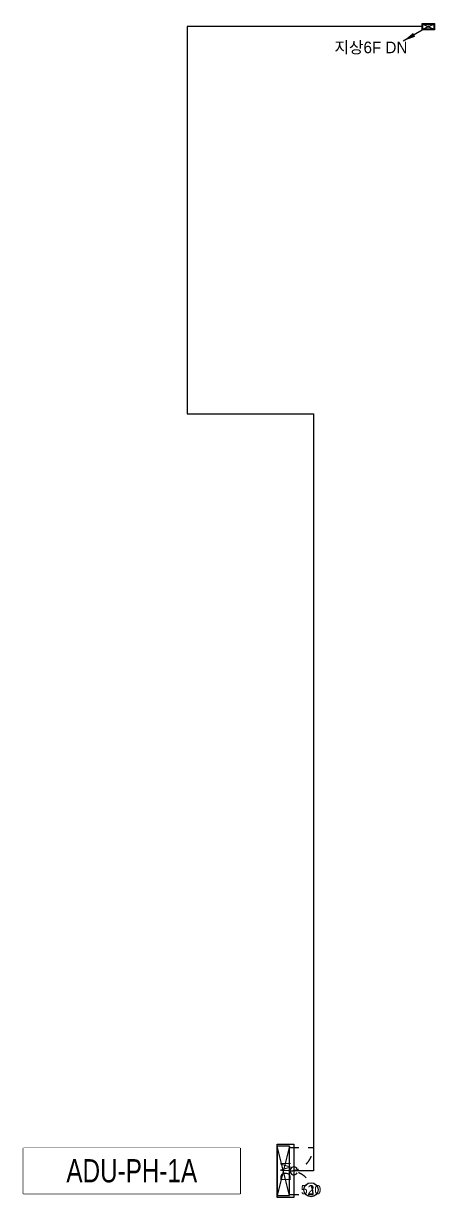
# Model space of a CAD drawing. Header units: millimetres. Extents: x 89450 to 753248, y -530175 to 1209785.
# Drawn here: x 167300 to 173949, y 1000225 to 1019205 of the extents above; entities that cross this region are included whole.
import ezdxf
from ezdxf.enums import TextEntityAlignment as Align

# ---------------------------------------------------------------- set-up
doc = ezdxf.new("R2010")
doc.units = ezdxf.units.MM
doc.header["$LTSCALE"] = 150
doc.linetypes.add('CONTINOUS', pattern=[0])
doc.linetypes.add('D1', pattern=[3, 1, -1, 1])
for name, color, linetype in [('------01 Motor Control Panel or Center', 4, 'Continuous'), ('-----29 Indicator', 1, 'Continuous'), ('-----99 EPMS CABLE DUCT', 4, 'Continuous'), ('-----99 EPMS CONDUIT', 4, 'Continuous'), ('-----99 EPMS DEVICE', 3, 'Continuous')]:
    doc.layers.add(name, color=color, linetype=linetype)
doc.styles.add('ELEC', font='')
doc.styles.get('ELEC').set_extended_font_data('Dotum')

# ---------------------------------------------------------------- blocks, each defined once
blk = doc.blocks.new('MCP_EQUIPMENT-2')
at = {"color": 161}
for p, q in [((200, 400), (0, -400)), ((200, -400), (0, 400))]:
    blk.add_line(p, q, dxfattribs=at)
at = {"color": 161, "linetype": 'D1'}
for p, q in [((200, 380), (580, 380)), ((200, -380), (580, -380))]:
    blk.add_line(p, q, dxfattribs=at)
at = {"color": 161}
blk.add_lwpolyline([(200, 400), (0, 400), (0, -400), (200, -400)], close=True, dxfattribs=at)
at = {"color": 161, "linetype": 'D1'}
for centre, start, end in [((200, 380), 270, 0), ((200, -380), 0, 90)]:
    blk.add_arc(centre, 380, start, end, dxfattribs=at)

msp = doc.modelspace()

# ---------------------------------------------------------------- linework, layer by layer
at = {"layer": '------01 Motor Control Panel or Center', "linetype": 'CONTINOUS'}
msp.add_lwpolyline([(170804, 1001025), (170804, 1000285), (167300, 1000285), (167300, 1001025)], close=True, dxfattribs=at)
at = {"layer": '-----29 Indicator'}
msp.add_circle((171951, 1000351), 114, dxfattribs=at)
at = {"layer": '-----99 EPMS CABLE DUCT'}
for p, q in [((173849, 1019155), (173443, 1018921)), ((173759, 1019195), (173939, 1019115)), ((173759, 1019115), (173939, 1019195))]:
    msp.add_line(p, q, dxfattribs=at)
at = {"layer": '-----99 EPMS CABLE DUCT', "elevation": 0}
msp.add_lwpolyline([(173443, 1018921, 0, 70, 0), (173619, 1019022, 40, 40, 0)], format="xyseb", dxfattribs=at)
for points in [[(173749, 1019205), (173949, 1019205), (173949, 1019105), (173749, 1019105)], [(173759, 1019195), (173939, 1019195), (173939, 1019115), (173759, 1019115)]]:
    msp.add_lwpolyline(points, close=True, dxfattribs=at)
at = {"layer": '-----99 EPMS CABLE DUCT'}
msp.add_circle((173849, 1019155), 10, dxfattribs=at)
at = {"layer": '-----99 EPMS CONDUIT'}
msp.add_line((171990, 1000655), (171673, 1000655), dxfattribs=at)
msp.add_arc((171673, 1000655), 63.8, 30, 330, dxfattribs=at)
at = {"layer": '-----99 EPMS DEVICE', "color": 2}
msp.add_lwpolyline([(171673, 1001085), (171673, 1000225), (171404, 1000225), (171404, 1001085)], close=True, dxfattribs=at)

# ---------------------------------------------------------------- block references
at = {"layer": '------01 Motor Control Panel or Center'}
msp.add_blockref('MCP_EQUIPMENT-2', (171404, 1000655), dxfattribs=at)

# ---------------------------------------------------------------- texts
at = {"layer": '-----29 Indicator', "style": 'ELEC'}
msp.add_text('520', height=150, rotation=360, dxfattribs=at).set_placement((171951, 1000351), align=Align.MIDDLE_CENTER)
at = {"layer": '-----99 EPMS CABLE DUCT', "style": 'ELEC'}
msp.add_text('지상6F DN', height=187.7, dxfattribs=at).set_placement((172329, 1018724, 0))
at = {"layer": '-----99 EPMS DEVICE', "color": 2, "style": 'ELEC', "width": 0.9}
msp.add_text('DM', height=168, rotation=90, dxfattribs=at).set_placement((171539, 1000646), align=Align.MIDDLE)

# ---------------------------------------------------------------- next in the draw order: wipeouts: each hides what was drawn before it
at = {"color": 1}
msp.add_wipeout([(167300, 1001025), (170804, 1001025), (170804, 1000285), (167300, 1000285)], dxfattribs=at).dxf.layer = '------01 Motor Control Panel or Center'

# ---------------------------------------------------------------- next in the draw order: linework, layer by layer
at = {"layer": '-----99 EPMS CABLE DUCT', "elevation": 0}
msp.add_lwpolyline([(173749, 1019155), (169948, 1019155), (169948, 1012894), (171990, 1012894), (171990, 1000655)], dxfattribs=at)

# ---------------------------------------------------------------- next in the draw order: texts
at = {"layer": '------01 Motor Control Panel or Center', "linetype": 'CONTINOUS', "style": 'ELEC', "width": 0.8}
msp.add_text('ADU-PH-1A', height=375, dxfattribs=at).set_placement((169052, 1000655), align=Align.MIDDLE)

doc.saveas('drawing.dxf')
